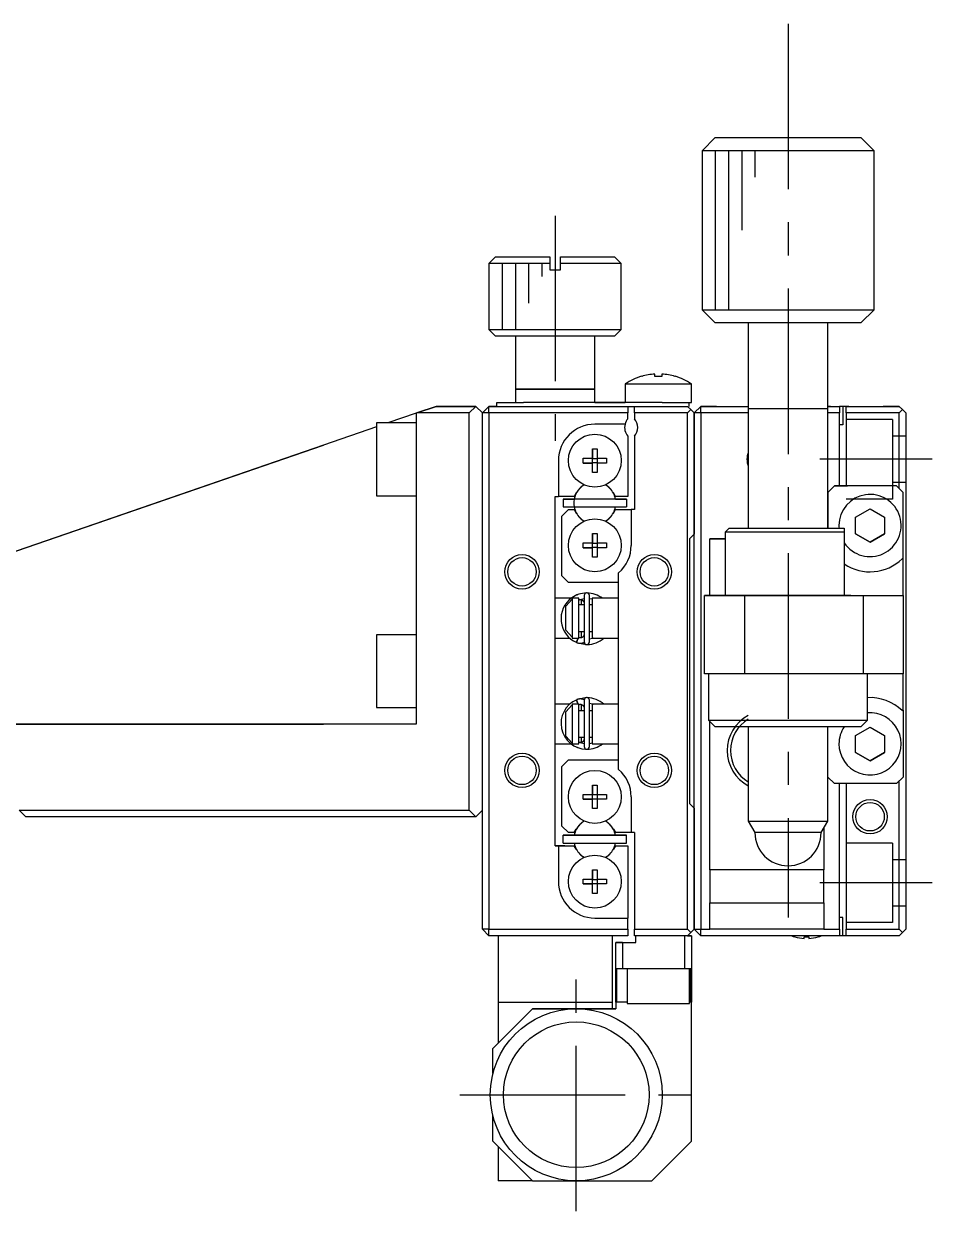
# Model space of a CAD drawing. Extents: x -213 to 364, y 25 to 498.
# Drawn here: x 170.5 to 239.2, y 233.5 to 323.2 of the extents above; entities that cross this region are included whole.
import ezdxf

# ---------------------------------------------------------------- set-up
doc = ezdxf.new("R2010")
doc.units = 0
doc.header["$LTSCALE"] = 10
doc.linetypes.add('CENTER', pattern=[2, 1.25, -0.25, 0.25, -0.25])
doc.linetypes.add('DASHED', pattern=[3.5, 2, -1.5])
doc.layers.get('0').update_dxf_attribs({"linetype": 'CONTINUOUS'})
doc.layers.add('CENTER', color=1, linetype='CENTER')

msp = doc.modelspace()

# ---------------------------------------------------------------- linework, layer by layer
at = {"color": 7, "linetype": 'CONTINUOUS'}
for p, q in [((222.756909, 314.560696), (221.756909, 313.560696)), ((222.756909, 314.560696), (233.756909, 314.560696)), ((222.756909, 314.560696), (228.207098, 314.560696)), ((228.207098, 314.560696), (233.756909, 314.560696)), ((234.756909, 313.560696), (233.756909, 314.560696)), ((234.756909, 313.560696), (221.756909, 313.560696)), ((221.756909, 313.560696), (221.756909, 301.560696)), ((234.756909, 301.560696), (234.756909, 313.560696)), ((206.156909, 305.560696), (205.656909, 305.060696)), ((210.256909, 305.060696), (205.656909, 305.060696)), ((205.656909, 305.060696), (205.656909, 300.060696)), ((206.156909, 305.560696), (210.256909, 305.560696)), ((206.156909, 305.560696), (210.256909, 305.560696)), ((210.256909, 305.560696), (210.256909, 305.060696)), ((210.256909, 305.060696), (210.256909, 304.560696)), ((211.056909, 305.560696), (215.156909, 305.560696)), ((211.056909, 305.560696), (215.156909, 305.560696)), ((211.056909, 305.060696), (211.056909, 305.560696)), ((215.656909, 305.060696), (211.056909, 305.060696)), ((211.056909, 304.560696), (211.056909, 305.060696)), ((215.656909, 305.060696), (215.156909, 305.560696)), ((215.656909, 300.060696), (215.656909, 305.060696)), ((210.256909, 304.560696), (211.056909, 304.560696)), ((210.256909, 304.560696), (211.056909, 304.560696)), ((221.756909, 301.560696), (228.315777, 301.560696)), ((221.756909, 301.560696), (222.756909, 300.560696)), ((228.315777, 301.560696), (234.756909, 301.560696)), ((233.756909, 300.560696), (234.756909, 301.560696)), ((228.306721, 300.560696), (222.756909, 300.560696)), ((225.256909, 300.560696), (225.256909, 294.060696)), ((233.756909, 300.560696), (228.306721, 300.560696)), ((231.256909, 294.060696), (231.256909, 300.560696)), ((205.656909, 300.060696), (215.656909, 300.060696)), ((205.656909, 300.060696), (206.156909, 299.560696)), ((215.156909, 299.560696), (215.656909, 300.060696)), ((215.156909, 299.560696), (206.156909, 299.560696)), ((207.656909, 299.560696), (207.656909, 295.560696)), ((213.656909, 295.560696), (213.656909, 299.560696)), ((217.19832, 296.523277), (217.194976, 296.530132)), ((217.19832, 296.523277), (217.194976, 296.530132)), ((218.196909, 296.523277), (218.196909, 296.695649)), ((218.716909, 296.523277), (218.196909, 296.523277)), ((218.716909, 296.695649), (218.716909, 296.523277)), ((219.718842, 296.530132), (219.715499, 296.523277)), ((219.718842, 296.530132), (219.715499, 296.523277)), ((207.656909, 295.560696), (213.656909, 295.560696)), ((213.656909, 295.560696), (207.656909, 295.560696)), ((207.656909, 295.560696), (207.656909, 294.560696)), ((213.656909, 294.560696), (213.656909, 295.560696)), ((215.956909, 295.952353), (220.956909, 295.952353)), ((215.956909, 295.952353), (215.956909, 294.560696)), ((220.956909, 294.560696), (220.956909, 295.952353)), ((200.204804, 293.760696), (201.656909, 294.260696)), ((201.656909, 294.260696), (200.204804, 293.760696)), ((201.656909, 294.260696), (204.656909, 294.260696)), ((204.656909, 294.260696), (201.656909, 294.260696)), ((204.656909, 294.260696), (204.156909, 293.760696)), ((205.156909, 293.760696), (204.656909, 294.260696)), ((204.656909, 294.260696), (205.156909, 293.760696)), ((205.656909, 294.260696), (205.156909, 293.760696)), ((205.156909, 293.760696), (205.656909, 294.260696)), ((205.656909, 293.760696), (205.656909, 294.260696)), ((205.656909, 294.260696), (216.156909, 294.260696)), ((206.256909, 294.260696), (205.656909, 294.260696)), ((206.256909, 294.560696), (208.256909, 294.560696)), ((206.256909, 294.560696), (207.656909, 294.560696)), ((206.256909, 294.260696), (206.256909, 294.560696)), ((218.756909, 294.560696), (208.256909, 294.560696)), ((212.406909, 294.560698), (209.106909, 294.560698)), ((213.656909, 294.560696), (215.956909, 294.560696)), ((216.156909, 294.260696), (216.656909, 294.260696)), ((216.156909, 294.260696), (216.156909, 293.760696)), ((216.656909, 294.260696), (220.656909, 294.260696)), ((216.656909, 293.760696), (216.656909, 294.260696)), ((218.756909, 294.560696), (220.756909, 294.560696)), ((220.656909, 294.260696), (220.906909, 294.010696)), ((220.906909, 294.010696), (220.656909, 294.260696)), ((220.756909, 294.560696), (220.956909, 294.560696)), ((220.756909, 294.560696), (220.756909, 294.260696)), ((221.656909, 294.260696), (221.156909, 293.760696)), ((221.656909, 294.260696), (221.156909, 293.760696)), ((221.656909, 293.760696), (221.656909, 294.260696)), ((221.656909, 294.260696), (225.256909, 294.260696)), ((222.856914, 294.260696), (221.656909, 294.260696)), ((231.256909, 294.260696), (232.156909, 294.260696)), ((231.456909, 294.260696), (231.256909, 294.260696)), ((231.456909, 294.260696), (231.256909, 294.260696)), ((231.256909, 294.260696), (232.156909, 294.260696)), ((232.156909, 294.260696), (232.156909, 293.760696)), ((232.406909, 294.260696), (232.156909, 294.260696)), ((232.406909, 294.260696), (232.156909, 294.260696)), ((232.656909, 294.260696), (232.406909, 294.260696)), ((232.656909, 294.260696), (232.406909, 294.260696)), ((232.406909, 294.260696), (232.406909, 292.860696)), ((232.656909, 293.760696), (232.656909, 294.260696)), ((232.656909, 294.260696), (236.656909, 294.260696)), ((232.856914, 294.260696), (232.656909, 294.260696)), ((232.856914, 294.260696), (232.656909, 294.260696)), ((232.856914, 294.260696), (232.656909, 294.260696)), ((236.656909, 294.260696), (235.456904, 294.260696)), ((236.656909, 294.260696), (236.906909, 294.010696)), ((236.906909, 294.010696), (236.656909, 294.260696)), ((200.156909, 293.744205), (198.026646, 293.010696)), ((200.156909, 293.744205), (198.026646, 293.010696)), ((200.204804, 293.760696), (200.156909, 293.744205)), ((200.156909, 293.744205), (200.204804, 293.760696)), ((200.156909, 293.744205), (200.156909, 270.260696)), ((204.156909, 293.760696), (200.204804, 293.760696)), ((204.156909, 263.760696), (204.156909, 293.760696)), ((205.656909, 293.760696), (205.156909, 293.760696)), ((205.156909, 254.760696), (205.156909, 293.760696)), ((216.156909, 293.760696), (205.656909, 293.760696)), ((205.656909, 293.760696), (205.656909, 254.760696)), ((216.156909, 293.322134), (216.156909, 293.760696)), ((216.656909, 293.760696), (216.656909, 293.322134)), ((220.656909, 293.760696), (216.656909, 293.760696)), ((220.906909, 294.010696), (220.656909, 293.760696)), ((220.656909, 254.760696), (220.656909, 293.760696)), ((220.906909, 294.010696), (221.156909, 293.760696)), ((220.906909, 294.010696), (221.156909, 293.760696)), ((221.156909, 293.760696), (221.156909, 284.610696)), ((221.656909, 293.760696), (221.156909, 293.760696)), ((221.156909, 284.610696), (221.156909, 293.760696)), ((225.256909, 293.760696), (221.656909, 293.760696)), ((221.656909, 293.760696), (221.656909, 254.760696)), ((228.256909, 294.060696), (225.256904, 294.060696)), ((225.256909, 294.065696), (225.256909, 294.060696)), ((225.256909, 294.060696), (225.256909, 294.055696)), ((225.256909, 294.060696), (225.256909, 285.060696)), ((231.256914, 294.060696), (228.256909, 294.060696)), ((231.256909, 294.060696), (231.256909, 294.065696)), ((231.256909, 294.055696), (231.256909, 294.060696)), ((231.256909, 285.060696), (231.256909, 294.060696)), ((232.156909, 293.760696), (231.256909, 293.760696)), ((232.156909, 288.260698), (232.156909, 293.760696)), ((236.656909, 293.760696), (232.656909, 293.760696)), ((232.656909, 293.760696), (232.656909, 288.260698)), ((236.906909, 294.010696), (236.656909, 293.760696)), ((236.656909, 288.060696), (236.656909, 293.760696)), ((237.156909, 293.760696), (236.806909, 294.110696)), ((236.806909, 294.110696), (237.156909, 293.760696)), ((237.156909, 293.760696), (236.906909, 294.010696)), ((236.906909, 294.010696), (237.156909, 293.760696)), ((237.156909, 293.760696), (237.156909, 254.760696)), ((197.156909, 292.711222), (193.156909, 291.333911)), ((197.156909, 292.711222), (193.156909, 291.333911)), ((197.156909, 293.010696), (197.156909, 290.260696)), ((200.156909, 293.010696), (197.156909, 293.010696)), ((215.938663, 292.910696), (213.656909, 292.910696)), ((232.406909, 292.860696), (232.156909, 292.860696)), ((232.406909, 292.860696), (232.156909, 292.860696)), ((216.156909, 291.999258), (216.156909, 287.460696)), ((216.656909, 291.999258), (216.656909, 286.460696)), ((131.955848, 270.260696), (193.156909, 291.333911)), ((193.156909, 291.333911), (131.955848, 270.260696)), ((213.476909, 291.047057), (213.836909, 291.047057)), ((213.476909, 290.340696), (213.476909, 291.047057)), ((213.476909, 291.047057), (213.476909, 290.340696)), ((213.836909, 291.047057), (213.836909, 290.340696)), ((197.156909, 290.260696), (197.156909, 287.510696)), ((210.906909, 290.160696), (210.906909, 287.460696)), ((212.770548, 289.980696), (212.770548, 290.340696)), ((212.770548, 290.340696), (213.476909, 290.340696)), ((213.476909, 289.980696), (212.770548, 289.980696)), ((212.770548, 289.980696), (213.476909, 289.980696)), ((213.487281, 290.330324), (213.476909, 290.340696)), ((213.487281, 289.991068), (213.476909, 289.980696)), ((213.476909, 289.274335), (213.476909, 289.980696)), ((213.476909, 289.274335), (213.476909, 289.980696)), ((213.487281, 290.330324), (213.826537, 290.330324)), ((213.487281, 289.991068), (213.487281, 290.330324)), ((213.826537, 289.991068), (213.487281, 289.991068)), ((213.826537, 290.330324), (213.836909, 290.340696)), ((213.826537, 290.330324), (213.826537, 289.991068)), ((213.826537, 289.991068), (213.836909, 289.980696)), ((213.836909, 290.340696), (214.543271, 290.340696)), ((213.836909, 289.980696), (213.836909, 289.274335)), ((214.543271, 289.980696), (213.836909, 289.980696)), ((214.543271, 289.980696), (213.836909, 289.980696)), ((214.543271, 290.340696), (214.543271, 289.980696)), ((213.836909, 289.274335), (213.476909, 289.274335)), ((231.256909, 287.760696), (231.756909, 288.260698)), ((231.756909, 288.260696), (231.256909, 287.760696)), ((231.756909, 288.260698), (232.756909, 288.260698)), ((236.456909, 288.260696), (231.756909, 288.260696)), ((236.456909, 288.260696), (232.756909, 288.260698)), ((236.956909, 287.760696), (236.456909, 288.260696)), ((236.456909, 288.260696), (236.956909, 287.760696)), ((197.156909, 287.510696), (200.156909, 287.510696)), ((210.656909, 287.460696), (210.906909, 287.460696)), ((210.656909, 261.060696), (210.656909, 287.460696)), ((212.106104, 287.460696), (210.906909, 287.460696)), ((211.256909, 287.260696), (212.098014, 287.260696)), ((216.056909, 287.260696), (211.256909, 287.260696)), ((211.256909, 287.260696), (211.256909, 286.660696)), ((215.306909, 287.260696), (212.006909, 287.260696)), ((212.098014, 287.260696), (212.006909, 287.260696)), ((212.098014, 287.260696), (212.006909, 287.260696)), ((212.098014, 287.260696), (212.006909, 287.260696)), ((212.098014, 287.260696), (212.006909, 287.260696)), ((212.098014, 287.260696), (212.006909, 287.260696)), ((212.098014, 287.260696), (212.006909, 287.260696)), ((212.098014, 287.260696), (212.006909, 287.260696)), ((212.098014, 287.260696), (212.006909, 287.260696)), ((212.098014, 287.260696), (212.006909, 287.260696)), ((212.098014, 287.260696), (212.006909, 287.260696)), ((212.25627, 287.720791), (212.106104, 287.460696)), ((215.207715, 287.460696), (215.057549, 287.720791)), ((216.156909, 287.460696), (215.207715, 287.460696)), ((215.306909, 287.260696), (215.215805, 287.260696)), ((215.306909, 287.260696), (215.215805, 287.260696)), ((215.306909, 287.260696), (215.215805, 287.260696)), ((215.306909, 287.260696), (215.215805, 287.260696)), ((215.215805, 287.260696), (216.056909, 287.260696)), ((215.306909, 287.260696), (215.215805, 287.260696)), ((215.306909, 287.260696), (215.215805, 287.260696)), ((215.306909, 287.260696), (215.215805, 287.260696)), ((215.306909, 287.260696), (215.215805, 287.260696)), ((215.306909, 287.260696), (215.215805, 287.260696)), ((215.306909, 287.260696), (215.215805, 287.260696)), ((215.306909, 287.260696), (215.215805, 287.260696)), ((215.306909, 287.260696), (215.215805, 287.260696)), ((215.306909, 287.260696), (215.215805, 287.260696)), ((215.306909, 287.260696), (215.215805, 287.260696)), ((215.306909, 287.260696), (215.215805, 287.260696)), ((216.056909, 287.260696), (216.056909, 286.660696)), ((231.256909, 287.760696), (231.256909, 285.060715)), ((236.956909, 282.713168), (236.956909, 287.760696)), ((211.656909, 286.460696), (211.156909, 285.960696)), ((211.156909, 285.960696), (211.656909, 286.460696)), ((211.256909, 286.660696), (216.056909, 286.660696)), ((211.656909, 286.460696), (212.106104, 286.460696)), ((211.656909, 286.460696), (212.106104, 286.460696)), ((212.106104, 286.460696), (212.25627, 286.200601)), ((212.106104, 286.460696), (212.25627, 286.200601)), ((215.057549, 286.200601), (215.207715, 286.460696)), ((215.057549, 286.200601), (215.207715, 286.460696)), ((215.207715, 286.460696), (216.406909, 286.460696)), ((215.207715, 286.460696), (216.406909, 286.460696)), ((216.406909, 286.460696), (216.406909, 283.760696)), ((216.656909, 286.460696), (216.406909, 286.460696)), ((216.656909, 286.460696), (216.406909, 286.460696)), ((233.356909, 285.895781), (234.456909, 286.530867)), ((234.456909, 286.530867), (235.556909, 285.895781)), ((211.156909, 281.460696), (211.156909, 285.960696)), ((233.356909, 284.625611), (233.356909, 285.895781)), ((235.556909, 285.895781), (235.556909, 284.625611)), ((213.476909, 284.647057), (213.836909, 284.647057)), ((213.476909, 283.940696), (213.476909, 284.647057)), ((213.476909, 284.647057), (213.476909, 283.940696)), ((213.836909, 284.647057), (213.836909, 283.940696)), ((220.806909, 284.260696), (221.156909, 284.610696)), ((221.156909, 263.910696), (221.156909, 284.610696)), ((223.806909, 285.060696), (223.506909, 284.760696)), ((232.506909, 284.760696), (223.506909, 284.760696)), ((223.506909, 284.760696), (223.506909, 279.960696)), ((223.806909, 285.060696), (232.506909, 285.060696)), ((223.806909, 285.060696), (225.256909, 285.060696)), ((231.256909, 285.060696), (232.506909, 285.060696)), ((232.506909, 285.060696), (232.506909, 284.760696)), ((232.506909, 284.760696), (232.506909, 279.960696)), ((234.456909, 283.990525), (233.356909, 284.625611)), ((233.356909, 284.625611), (234.456909, 283.990525)), ((235.556909, 284.625611), (234.456909, 283.990525)), ((234.456909, 283.990525), (235.556909, 284.625611)), ((212.770548, 283.580696), (212.770548, 283.940696)), ((212.770548, 283.940696), (213.476909, 283.940696)), ((213.476909, 283.580696), (212.770548, 283.580696)), ((212.770548, 283.580696), (213.476909, 283.580696)), ((213.487281, 283.930324), (213.476909, 283.940696)), ((213.487281, 283.591068), (213.476909, 283.580696)), ((213.476909, 282.874335), (213.476909, 283.580696)), ((213.476909, 282.874335), (213.476909, 283.580696)), ((213.487281, 283.930324), (213.826537, 283.930324)), ((213.487281, 283.591068), (213.487281, 283.930324)), ((213.826537, 283.591068), (213.487281, 283.591068)), ((213.826537, 283.930324), (213.836909, 283.940696)), ((213.826537, 283.930324), (213.826537, 283.591068)), ((213.826537, 283.591068), (213.836909, 283.580696)), ((213.836909, 283.940696), (214.543271, 283.940696)), ((213.836909, 283.580696), (213.836909, 282.874335)), ((214.543271, 283.580696), (213.836909, 283.580696)), ((214.543271, 283.580696), (213.836909, 283.580696)), ((214.543271, 283.940696), (214.543271, 283.580696)), ((220.806909, 284.260696), (220.806909, 264.260696)), ((222.356909, 284.260696), (223.506909, 284.260696)), ((222.356909, 279.960696), (222.356909, 284.260696)), ((223.506909, 284.260696), (222.356909, 284.260696)), ((213.836909, 282.874335), (213.476909, 282.874335)), ((236.956909, 282.713168), (236.887731, 282.742541)), ((236.887731, 282.742541), (236.956909, 282.713168)), ((236.956909, 279.960696), (236.956909, 282.713168)), ((215.456909, 266.839758), (215.456909, 281.681634)), ((211.156909, 281.460696), (211.656909, 280.960696)), ((215.456909, 280.960696), (211.656909, 280.960696)), ((212.282738, 280.003703), (212.278305, 280.003119)), ((212.342016, 280.028784), (212.286852, 280.008057)), ((212.850428, 279.963774), (212.850428, 276.463774)), ((213.250428, 276.463774), (213.250428, 279.963774)), ((223.506909, 279.960696), (221.956909, 279.960696)), ((221.956909, 279.960696), (224.956909, 279.960696)), ((221.956909, 274.060696), (221.956909, 279.960696)), ((232.506909, 279.960696), (223.506909, 279.960696)), ((224.956909, 279.960696), (233.956909, 279.960696)), ((224.956909, 279.960696), (224.956909, 274.060696)), ((232.506909, 279.960696), (236.956909, 279.960696)), ((233.006909, 279.960696), (232.506909, 279.960696)), ((233.006909, 279.960696), (232.506909, 279.960696)), ((233.956909, 279.960696), (236.956909, 279.960696)), ((233.956909, 274.060696), (233.956909, 279.960696)), ((236.956909, 279.960696), (236.956909, 274.060696)), ((211.865265, 279.760696), (210.656909, 279.760696)), ((211.456909, 279.177211), (211.956909, 279.706379)), ((211.456909, 277.344181), (211.456909, 279.177211)), ((211.866168, 279.760696), (211.866043, 279.760696)), ((211.866574, 279.760696), (211.866215, 279.760696)), ((211.956909, 279.760696), (211.956909, 279.706379)), ((212.456909, 279.760696), (211.956909, 279.760696)), ((211.956909, 279.706379), (211.956909, 276.815013)), ((212.443405, 279.639966), (212.457649, 279.645585)), ((212.456795, 279.646507), (212.850368, 279.751981)), ((212.456909, 276.760696), (212.456909, 279.760696)), ((212.850428, 279.260696), (212.456909, 279.260696)), ((212.457649, 279.645585), (212.471664, 279.650288)), ((212.471664, 279.650288), (212.485909, 279.654269)), ((212.485909, 279.654269), (212.500345, 279.657517)), ((212.500345, 279.657517), (212.514934, 279.660021)), ((212.514934, 279.660021), (212.529638, 279.661772)), ((212.529638, 279.661772), (212.544417, 279.662764)), ((212.544417, 279.662764), (212.559232, 279.662995)), ((212.559232, 279.662995), (212.574043, 279.662462)), ((212.574043, 279.662462), (212.588808, 279.661168)), ((212.588808, 279.661168), (212.603489, 279.659115)), ((212.603489, 279.659115), (212.618046, 279.65631)), ((212.618046, 279.65631), (212.63244, 279.652763)), ((212.63244, 279.652763), (212.646632, 279.648482)), ((212.646632, 279.648482), (212.660585, 279.643482)), ((212.656909, 279.260696), (212.656909, 279.64527)), ((212.660585, 279.643482), (212.674262, 279.637777)), ((212.674262, 279.637777), (212.687629, 279.631385)), ((212.687629, 279.631385), (212.700651, 279.624324)), ((212.700651, 279.624324), (212.713296, 279.616616)), ((212.713296, 279.616616), (212.725533, 279.608281)), ((212.725533, 279.608281), (212.737332, 279.599345)), ((212.737332, 279.599345), (212.748665, 279.589831)), ((212.748665, 279.589831), (212.759505, 279.579767)), ((212.759505, 279.579767), (212.769828, 279.569178)), ((212.769828, 279.569178), (212.779611, 279.558094)), ((212.779611, 279.558094), (212.78883, 279.546543)), ((212.78883, 279.546543), (212.797467, 279.534555)), ((212.797467, 279.534555), (212.805502, 279.522161)), ((212.805502, 279.522161), (212.812919, 279.509392)), ((212.812919, 279.509392), (212.819702, 279.496279)), ((212.819702, 279.496279), (212.825836, 279.482855)), ((212.825836, 279.482855), (212.83131, 279.469151)), ((212.83131, 279.469151), (212.836112, 279.455202)), ((212.836112, 279.455202), (212.840232, 279.44104)), ((212.840232, 279.44104), (212.843663, 279.426698)), ((212.843663, 279.426698), (212.846398, 279.41221)), ((212.846398, 279.41221), (212.848431, 279.39761)), ((212.848431, 279.39761), (212.849758, 279.382932)), ((212.849758, 279.382932), (212.850378, 279.36821)), ((212.850378, 279.36821), (212.850428, 279.362887)), ((213.456909, 279.260696), (213.250428, 279.260696)), ((213.250481, 279.751667), (213.457029, 279.710462)), ((213.456909, 279.760696), (213.456909, 276.760696)), ((215.456909, 279.760696), (213.456909, 279.760696)), ((211.956909, 276.815013), (211.456909, 277.344181)), ((212.456909, 277.260696), (212.850428, 277.260696)), ((212.656909, 276.782366), (212.656909, 277.260696)), ((213.250428, 277.260696), (213.456909, 277.260696)), ((197.156909, 277.010696), (197.156909, 274.260696)), ((200.156909, 277.010696), (197.156909, 277.010696)), ((210.656909, 276.760696), (211.752075, 276.760696)), ((211.752984, 276.760696), (211.753111, 276.760696)), ((211.956909, 276.815013), (211.956909, 276.760696)), ((211.956909, 276.760696), (212.456909, 276.760696)), ((212.277459, 276.424835), (212.28689, 276.420799)), ((212.278043, 276.424491), (212.346198, 276.658225)), ((212.282976, 276.44308), (212.282422, 276.436096)), ((212.282422, 276.436096), (212.282438, 276.430266)), ((212.282438, 276.430266), (212.283024, 276.42563)), ((212.284096, 276.451169), (212.282976, 276.44308)), ((212.283024, 276.42563), (212.284252, 276.422076)), ((212.285774, 276.460308), (212.284096, 276.451169)), ((212.284252, 276.422076), (212.286096, 276.419906)), ((212.287999, 276.470435), (212.285774, 276.460308)), ((212.286096, 276.419906), (212.286852, 276.419491)), ((212.286852, 276.419491), (212.317203, 276.407422)), ((212.290755, 276.481478), (212.287999, 276.470435)), ((212.294024, 276.493362), (212.290755, 276.481478)), ((212.297783, 276.506006), (212.294024, 276.493362)), ((212.302005, 276.519321), (212.297783, 276.506006)), ((212.306663, 276.533217), (212.302005, 276.519321)), ((212.311724, 276.547597), (212.306663, 276.533217)), ((212.317152, 276.562363), (212.311724, 276.547597)), ((212.322912, 276.577412), (212.317152, 276.562363)), ((212.317203, 276.407422), (212.349819, 276.396259)), ((212.328962, 276.592642), (212.322912, 276.577412)), ((212.335261, 276.607946), (212.328962, 276.592642)), ((212.341766, 276.623221), (212.335261, 276.607946)), ((212.339856, 276.399219), (213.026117, 276.265235)), ((212.348432, 276.638359), (212.341766, 276.623221)), ((212.346198, 276.658225), (212.403349, 276.760708)), ((212.355213, 276.653258), (212.348432, 276.638359)), ((212.349819, 276.396259), (212.38294, 276.386744)), ((212.362063, 276.667814), (212.355213, 276.653258)), ((212.368933, 276.681927), (212.362063, 276.667814)), ((212.375777, 276.6955), (212.368933, 276.681927)), ((212.382548, 276.708439), (212.375777, 276.6955)), ((212.389199, 276.720655), (212.382548, 276.708439)), ((212.38294, 276.386744), (212.416482, 276.3789)), ((212.395684, 276.732065), (212.389199, 276.720655)), ((212.401959, 276.742589), (212.395684, 276.732065)), ((212.40798, 276.752154), (212.401959, 276.742589)), ((212.413705, 276.760696), (212.40798, 276.752154)), ((212.416482, 276.3789), (212.450365, 276.372746)), ((212.440885, 276.787415), (212.420439, 276.796309)), ((212.450595, 276.784637), (212.443405, 276.787582)), ((212.450365, 276.372746), (212.484506, 276.368296)), ((212.464521, 276.779558), (212.450595, 276.784637)), ((212.478689, 276.775199), (212.464521, 276.779558)), ((212.493064, 276.771572), (212.478689, 276.775199)), ((212.484506, 276.368296), (212.51882, 276.36556)), ((212.507604, 276.768689), (212.493064, 276.771572)), ((212.522273, 276.766558), (212.507604, 276.768689)), ((212.51882, 276.36556), (212.553225, 276.364545)), ((212.537029, 276.765184), (212.522273, 276.766558)), ((212.551834, 276.764573), (212.537029, 276.765184)), ((212.566646, 276.764725), (212.551834, 276.764573)), ((212.553225, 276.364545), (212.587636, 276.365253)), ((212.581426, 276.765638), (212.566646, 276.764725)), ((212.596135, 276.767309), (212.581426, 276.765638)), ((212.587636, 276.365253), (212.62197, 276.367681)), ((212.610732, 276.769732), (212.596135, 276.767309)), ((212.62518, 276.772899), (212.610732, 276.769732)), ((212.62197, 276.367681), (212.656144, 276.371824)), ((212.639441, 276.776799), (212.62518, 276.772899)), ((212.653478, 276.781419), (212.639441, 276.776799)), ((212.667255, 276.786746), (212.653478, 276.781419)), ((212.656144, 276.371824), (212.690073, 276.377672)), ((212.680737, 276.792763), (212.667255, 276.786746)), ((212.693891, 276.799452), (212.680737, 276.792763)), ((212.690073, 276.377672), (212.723676, 276.38521)), ((212.706686, 276.806794), (212.693891, 276.799452)), ((212.71909, 276.814766), (212.706686, 276.806794)), ((212.731074, 276.823348), (212.71909, 276.814766)), ((212.723676, 276.38521), (212.75687, 276.394421)), ((212.742611, 276.832515), (212.731074, 276.823348)), ((212.753673, 276.842242), (212.742611, 276.832515)), ((212.764236, 276.852504), (212.753673, 276.842242)), ((212.75687, 276.394421), (212.789575, 276.405283)), ((212.774277, 276.863274), (212.764236, 276.852504)), ((212.783772, 276.874523), (212.774277, 276.863274)), ((212.792701, 276.886225), (212.783772, 276.874523)), ((212.789575, 276.405283), (212.82171, 276.41777)), ((212.801046, 276.898349), (212.792701, 276.886225)), ((212.808788, 276.910866), (212.801046, 276.898349)), ((212.81591, 276.923746), (212.808788, 276.910866)), ((212.822397, 276.936956), (212.81591, 276.923746)), ((212.82171, 276.41777), (212.853024, 276.431769)), ((212.828237, 276.950467), (212.822397, 276.936956)), ((212.833415, 276.964245), (212.828237, 276.950467)), ((212.837923, 276.978259), (212.833415, 276.964245)), ((212.841749, 276.992476), (212.837923, 276.978259)), ((212.844886, 277.006863), (212.841749, 276.992476)), ((212.847327, 277.021386), (212.844886, 277.006863)), ((212.849066, 277.036012), (212.847327, 277.021386)), ((212.850101, 277.050707), (212.849066, 277.036012)), ((212.850428, 277.064661), (212.850101, 277.050707)), ((213.4852, 276.725092), (213.250478, 276.675594)), ((213.456909, 276.760696), (215.456909, 276.760696)), ((213.59172, 276.760463), (213.4852, 276.725092)), ((197.156909, 274.260696), (197.156909, 271.510696)), ((224.956909, 274.060696), (221.956909, 274.060696)), ((222.256909, 274.060696), (222.256909, 270.560696)), ((233.956909, 274.060696), (224.956909, 274.060696)), ((236.956909, 274.060696), (233.956909, 274.060696)), ((234.256909, 270.560696), (234.256909, 274.060696)), ((236.956909, 271.308224), (236.956909, 274.060696)), ((212.278043, 272.096901), (212.346198, 271.863167)), ((212.282422, 272.085296), (212.282438, 272.091126)), ((212.282976, 272.078312), (212.282422, 272.085296)), ((212.282438, 272.091126), (212.283024, 272.095762)), ((212.284096, 272.070223), (212.282976, 272.078312)), ((212.283024, 272.095762), (212.284252, 272.099316)), ((212.285774, 272.061084), (212.284096, 272.070223)), ((212.284252, 272.099316), (212.286096, 272.101486)), ((212.287999, 272.050957), (212.285774, 272.061084)), ((212.286096, 272.101486), (212.286852, 272.101901)), ((212.304578, 272.109151), (212.286852, 272.101901)), ((212.290755, 272.039914), (212.287999, 272.050957)), ((212.294024, 272.02803), (212.290755, 272.039914)), ((212.297783, 272.015386), (212.294024, 272.02803)), ((212.302005, 272.002071), (212.297783, 272.015386)), ((212.306663, 271.988175), (212.302005, 272.002071)), ((212.336952, 272.120946), (212.304578, 272.109151)), ((212.311724, 271.973795), (212.306663, 271.988175)), ((212.317152, 271.959029), (212.311724, 271.973795)), ((212.322912, 271.94398), (212.317152, 271.959029)), ((212.328962, 271.92875), (212.322912, 271.94398)), ((212.335261, 271.913446), (212.328962, 271.92875)), ((212.341766, 271.898171), (212.335261, 271.913446)), ((212.369863, 272.131106), (212.336952, 272.120946)), ((213.024936, 272.25614), (212.340944, 272.122597)), ((212.348432, 271.883033), (212.341766, 271.898171)), ((212.346198, 271.863167), (212.403349, 271.760684)), ((212.355213, 271.868134), (212.348432, 271.883033)), ((212.362063, 271.853578), (212.355213, 271.868134)), ((212.368933, 271.839465), (212.362063, 271.853578)), ((212.375777, 271.825892), (212.368933, 271.839465)), ((212.403232, 272.139605), (212.369863, 272.131106)), ((212.382548, 271.812953), (212.375777, 271.825892)), ((212.389199, 271.800737), (212.382548, 271.812953)), ((212.395684, 271.789327), (212.389199, 271.800737)), ((212.436976, 272.146423), (212.403232, 272.139605)), ((212.471015, 272.151545), (212.436976, 272.146423)), ((212.505264, 272.154957), (212.471015, 272.151545)), ((212.539641, 272.156652), (212.505264, 272.154957)), ((212.574062, 272.156624), (212.539641, 272.156652)), ((212.608443, 272.154874), (212.574062, 272.156624)), ((212.642701, 272.151405), (212.608443, 272.154874)), ((212.676751, 272.146225), (212.642701, 272.151405)), ((212.71051, 272.139346), (212.676751, 272.146225)), ((212.743897, 272.130784), (212.71051, 272.139346)), ((212.776828, 272.120559), (212.743897, 272.130784)), ((212.809223, 272.108694), (212.776828, 272.120559)), ((212.841002, 272.095219), (212.809223, 272.108694)), ((212.853073, 272.0896), (212.841002, 272.095219)), ((212.850428, 272.057618), (212.850428, 268.557618)), ((213.250428, 268.557618), (213.250428, 272.057618)), ((213.25045, 271.845802), (213.480117, 271.79778)), ((213.480117, 271.79778), (213.591168, 271.761135)), ((197.156909, 271.510696), (200.156909, 271.510696)), ((211.751936, 271.760696), (210.656909, 271.760696)), ((211.456909, 271.177211), (211.956909, 271.706379)), ((211.456909, 269.344181), (211.456909, 271.177211)), ((211.753054, 271.760696), (211.752934, 271.760696)), ((211.956909, 271.760696), (211.956909, 271.706379)), ((212.456909, 271.760696), (211.956909, 271.760696)), ((211.956909, 271.706379), (211.956909, 268.815013)), ((212.401959, 271.778803), (212.395684, 271.789327)), ((212.40798, 271.769238), (212.401959, 271.778803)), ((212.413705, 271.760696), (212.40798, 271.769238)), ((212.443405, 271.73381), (212.457649, 271.739428)), ((212.456909, 268.760696), (212.456909, 271.760696)), ((212.850428, 271.260696), (212.456909, 271.260696)), ((212.457649, 271.739428), (212.471664, 271.744131)), ((212.471664, 271.744131), (212.485909, 271.748113)), ((212.485909, 271.748113), (212.500345, 271.751361)), ((212.500345, 271.751361), (212.514934, 271.753865)), ((212.514934, 271.753865), (212.529638, 271.755616)), ((212.529638, 271.755616), (212.544417, 271.756608)), ((212.544417, 271.756608), (212.559232, 271.756839)), ((212.559232, 271.756839), (212.574043, 271.756306)), ((212.574043, 271.756306), (212.588808, 271.755011)), ((212.588808, 271.755011), (212.603489, 271.752959)), ((212.603489, 271.752959), (212.618046, 271.750154)), ((212.618046, 271.750154), (212.63244, 271.746606)), ((212.63244, 271.746606), (212.646632, 271.742326)), ((212.646632, 271.742326), (212.660585, 271.737325)), ((212.656909, 271.260696), (212.656909, 271.739022)), ((212.660585, 271.737325), (212.674262, 271.731621)), ((212.674262, 271.731621), (212.687629, 271.725229)), ((212.687629, 271.725229), (212.700651, 271.718168)), ((212.700651, 271.718168), (212.713296, 271.710459)), ((212.713296, 271.710459), (212.725533, 271.702125)), ((212.725533, 271.702125), (212.737332, 271.693189)), ((212.737332, 271.693189), (212.748665, 271.683675)), ((212.748665, 271.683675), (212.759505, 271.67361)), ((212.759505, 271.67361), (212.769828, 271.663022)), ((212.769828, 271.663022), (212.779611, 271.651938)), ((212.779611, 271.651938), (212.78883, 271.640387)), ((212.78883, 271.640387), (212.797467, 271.628399)), ((212.797467, 271.628399), (212.805502, 271.616005)), ((212.805502, 271.616005), (212.812919, 271.603236)), ((212.812919, 271.603236), (212.819702, 271.590123)), ((212.819702, 271.590123), (212.825836, 271.576699)), ((212.825836, 271.576699), (212.83131, 271.562995)), ((212.83131, 271.562995), (212.836112, 271.549046)), ((212.836112, 271.549046), (212.840232, 271.534883)), ((212.840232, 271.534883), (212.843663, 271.520541)), ((212.843663, 271.520541), (212.846398, 271.506054)), ((212.846398, 271.506054), (212.848431, 271.491454)), ((212.848431, 271.491454), (212.849758, 271.476776)), ((212.849758, 271.476776), (212.850378, 271.462054)), ((212.850378, 271.462054), (212.850428, 271.456731)), ((213.456909, 271.260696), (213.250428, 271.260696)), ((213.456909, 271.760696), (213.456909, 268.760696)), ((215.456909, 271.760696), (213.456909, 271.760696)), ((236.887731, 271.278851), (236.956909, 271.308224)), ((236.956909, 271.308224), (236.956909, 266.260696)), ((200.156909, 270.260696), (131.955848, 270.260696)), ((167.656904, 270.260696), (193.156909, 270.260696)), ((200.156909, 270.260696), (193.156909, 270.260696)), ((222.256909, 270.560696), (234.256909, 270.560696)), ((222.256909, 270.560696), (222.756909, 270.060696)), ((222.356909, 259.260696), (222.356909, 270.460696)), ((233.756909, 270.060696), (222.756909, 270.060696)), ((225.256909, 270.060696), (225.256909, 262.926721)), ((231.256909, 262.926721), (231.256909, 270.060696)), ((231.256909, 266.260696), (231.256909, 270.060677)), ((233.356909, 269.395781), (234.456909, 270.030867)), ((233.756909, 270.060696), (234.256909, 270.560696)), ((234.456909, 270.030867), (235.556909, 269.395781)), ((211.956909, 268.815013), (211.456909, 269.344181)), ((212.456909, 269.260696), (212.850428, 269.260696)), ((212.656909, 268.876118), (212.656909, 269.260696)), ((212.844886, 269.100707), (212.841749, 269.08632)), ((212.847327, 269.11523), (212.844886, 269.100707)), ((212.849066, 269.129856), (212.847327, 269.11523)), ((212.850101, 269.14455), (212.849066, 269.129856)), ((212.850428, 269.158505), (212.850101, 269.14455)), ((213.250428, 269.260696), (213.456909, 269.260696)), ((233.356909, 268.125611), (233.356909, 269.395781)), ((235.556909, 269.395781), (235.556909, 268.125611)), ((210.656909, 268.760696), (211.865585, 268.760696)), ((211.956909, 268.815013), (211.956909, 268.760696)), ((211.956909, 268.760696), (212.456909, 268.760696)), ((212.282135, 268.517516), (212.278305, 268.518273)), ((212.286852, 268.513335), (212.344749, 268.491719)), ((212.450595, 268.878481), (212.443405, 268.881426)), ((212.464521, 268.873402), (212.450595, 268.878481)), ((212.850335, 268.769416), (212.456728, 268.874912)), ((212.478689, 268.869042), (212.464521, 268.873402)), ((212.493064, 268.865416), (212.478689, 268.869042)), ((212.507604, 268.862532), (212.493064, 268.865416)), ((212.522273, 268.860401), (212.507604, 268.862532)), ((212.537029, 268.859028), (212.522273, 268.860401)), ((212.551834, 268.858417), (212.537029, 268.859028)), ((212.566646, 268.858568), (212.551834, 268.858417)), ((212.581426, 268.859481), (212.566646, 268.858568)), ((212.596135, 268.861152), (212.581426, 268.859481)), ((212.610732, 268.863576), (212.596135, 268.861152)), ((212.62518, 268.866742), (212.610732, 268.863576)), ((212.639441, 268.870642), (212.62518, 268.866742)), ((212.653478, 268.875263), (212.639441, 268.870642)), ((212.667255, 268.88059), (212.653478, 268.875263)), ((212.680737, 268.886607), (212.667255, 268.88059)), ((212.693891, 268.893296), (212.680737, 268.886607)), ((212.706686, 268.900638), (212.693891, 268.893296)), ((212.71909, 268.90861), (212.706686, 268.900638)), ((212.731074, 268.917192), (212.71909, 268.90861)), ((212.742611, 268.926359), (212.731074, 268.917192)), ((212.753673, 268.936086), (212.742611, 268.926359)), ((212.764236, 268.946348), (212.753673, 268.936086)), ((212.774277, 268.957117), (212.764236, 268.946348)), ((212.783772, 268.968367), (212.774277, 268.957117)), ((212.792701, 268.980069), (212.783772, 268.968367)), ((212.801046, 268.992193), (212.792701, 268.980069)), ((212.808788, 269.00471), (212.801046, 268.992193)), ((212.81591, 269.017589), (212.808788, 269.00471)), ((212.822397, 269.0308), (212.81591, 269.017589)), ((212.828237, 269.044311), (212.822397, 269.0308)), ((212.833415, 269.058089), (212.828237, 269.044311)), ((212.837923, 269.072103), (212.833415, 269.058089)), ((212.841749, 269.08632), (212.837923, 269.072103)), ((213.456999, 268.810922), (213.250432, 268.769719)), ((213.456909, 268.760696), (215.456909, 268.760696)), ((211.656909, 267.560696), (211.156909, 267.060696)), ((211.156909, 267.060696), (211.656909, 267.560696)), ((211.656909, 267.560696), (215.456909, 267.560696)), ((211.656909, 267.560696), (215.456909, 267.560696)), ((234.456909, 267.490525), (233.356909, 268.125611)), ((233.356909, 268.125611), (234.456909, 267.490525)), ((235.556909, 268.125611), (234.456909, 267.490525)), ((234.456909, 267.490525), (235.556909, 268.125611)), ((211.156909, 262.560696), (211.156909, 267.060696)), ((213.476909, 265.647057), (213.836909, 265.647057)), ((213.476909, 264.940696), (213.476909, 265.647057)), ((213.476909, 265.647057), (213.476909, 264.940696)), ((213.836909, 265.647057), (213.836909, 264.940696)), ((231.256909, 266.260696), (231.756909, 265.760696)), ((236.456909, 265.760696), (231.756909, 265.760696)), ((232.156909, 254.760696), (232.156909, 265.760696)), ((232.656909, 265.760696), (232.656909, 254.760696)), ((236.456909, 265.760696), (236.956909, 266.260696)), ((236.656909, 254.760696), (236.656909, 265.960696)), ((212.770548, 264.580696), (212.770548, 264.940696)), ((212.770548, 264.940696), (213.476909, 264.940696)), ((213.487281, 264.930324), (213.476909, 264.940696)), ((213.487281, 264.930324), (213.826537, 264.930324)), ((213.487281, 264.591068), (213.487281, 264.930324)), ((213.826537, 264.930324), (213.836909, 264.940696)), ((213.826537, 264.930324), (213.826537, 264.591068)), ((213.836909, 264.940696), (214.543271, 264.940696)), ((214.543271, 264.940696), (214.543271, 264.580696)), ((216.406909, 264.760696), (216.406909, 262.060696)), ((170.156909, 263.760696), (204.156909, 263.760696)), ((170.656909, 263.260696), (170.156909, 263.760696)), ((204.156909, 263.760696), (204.656909, 263.260696)), ((204.656909, 263.260696), (205.156909, 263.760696)), ((213.476909, 264.580696), (212.770548, 264.580696)), ((212.770548, 264.580696), (213.476909, 264.580696)), ((213.487281, 264.591068), (213.476909, 264.580696)), ((213.476909, 263.874335), (213.476909, 264.580696)), ((213.476909, 263.874335), (213.476909, 264.580696)), ((213.836909, 263.874335), (213.476909, 263.874335)), ((213.826537, 264.591068), (213.487281, 264.591068)), ((213.826537, 264.591068), (213.836909, 264.580696)), ((213.836909, 264.580696), (213.836909, 263.874335)), ((214.543271, 264.580696), (213.836909, 264.580696)), ((214.543271, 264.580696), (213.836909, 264.580696)), ((221.156909, 263.910696), (220.806909, 264.260696)), ((220.806909, 264.260696), (221.156909, 263.910696)), ((221.156909, 263.910696), (221.156909, 254.760696)), ((221.156909, 254.760696), (221.156909, 263.910696)), ((204.656909, 263.260696), (170.656909, 263.260696)), ((225.256909, 262.926721), (228.284079, 262.926721)), ((225.256909, 262.926721), (225.506909, 262.493709)), ((228.284079, 262.926721), (231.256909, 262.926721)), ((231.006909, 262.493709), (231.256909, 262.926721)), ((211.156909, 262.560696), (211.656909, 262.060696)), ((212.106104, 262.060696), (211.656909, 262.060696)), ((212.106104, 262.060696), (212.25627, 262.320791)), ((215.057549, 262.320791), (215.207715, 262.060696)), ((216.406909, 262.060696), (215.207715, 262.060696)), ((216.656909, 262.060696), (216.406909, 262.060696)), ((216.656909, 262.060696), (216.656909, 254.760696)), ((225.506909, 262.493709), (225.756909, 262.060696)), ((228.279551, 262.060696), (225.756909, 262.060696)), ((230.756909, 262.060696), (228.279551, 262.060696)), ((230.756909, 262.060696), (231.006909, 262.493709)), ((230.956909, 262.407106), (230.956909, 259.260696)), ((210.656909, 261.060696), (210.906909, 261.060696)), ((210.906909, 261.060696), (210.656909, 261.060696)), ((210.906909, 261.060696), (210.656909, 261.060696)), ((210.906909, 261.060696), (210.656909, 261.060696)), ((210.906909, 261.060696), (210.656909, 261.060696)), ((210.906909, 261.060696), (210.656909, 261.060696)), ((210.656909, 261.060696), (210.906909, 261.060696)), ((210.906909, 261.060696), (210.656909, 261.060696)), ((210.906909, 261.060696), (210.656909, 261.060696)), ((210.906909, 261.060696), (210.656909, 261.060696)), ((210.906909, 261.060696), (210.656909, 261.060696)), ((210.906909, 261.060696), (210.656909, 261.060696)), ((210.906909, 261.060696), (210.906909, 258.360696)), ((211.387294, 261.060696), (210.906909, 261.060696)), ((211.387294, 261.060696), (210.906909, 261.060696)), ((211.387294, 261.060696), (210.906909, 261.060696)), ((211.387294, 261.060696), (210.906909, 261.060696)), ((211.387294, 261.060696), (210.906909, 261.060696)), ((210.906909, 261.060696), (212.106104, 261.060696)), ((210.906909, 261.060696), (212.106104, 261.060696)), ((211.387294, 261.060696), (210.906909, 261.060696)), ((211.387294, 261.060696), (210.906909, 261.060696)), ((211.387294, 261.060696), (210.906909, 261.060696)), ((211.387294, 261.060696), (210.906909, 261.060696)), ((211.387294, 261.060696), (210.906909, 261.060696)), ((216.056909, 261.860696), (211.256909, 261.860696)), ((211.256909, 261.860696), (212.098013, 261.860696)), ((211.256909, 261.260696), (211.256909, 261.860696)), ((211.256909, 261.260696), (216.056909, 261.260696)), ((212.006909, 261.860698), (212.098014, 261.860698)), ((212.006909, 261.860698), (212.098014, 261.860698)), ((212.006909, 261.860698), (212.098014, 261.860698)), ((212.006909, 261.860698), (212.098014, 261.860698)), ((212.006909, 261.860698), (212.098014, 261.860698)), ((212.006909, 261.860698), (212.098014, 261.860698)), ((212.006909, 261.860698), (212.098014, 261.860698)), ((212.006909, 261.860698), (215.306909, 261.860698)), ((212.006909, 261.860698), (212.098014, 261.860698)), ((212.006909, 261.860698), (212.098014, 261.860698)), ((212.006909, 261.860698), (212.098014, 261.860698)), ((212.006909, 261.860698), (212.098014, 261.860698)), ((212.006909, 261.860698), (212.098014, 261.860698)), ((212.006909, 261.860698), (212.098014, 261.860698)), ((212.25627, 260.800601), (212.106104, 261.060696)), ((212.106104, 261.060696), (212.25627, 260.800601)), ((215.207715, 261.060696), (215.057549, 260.800601)), ((215.057549, 260.800601), (215.207715, 261.060696)), ((215.207715, 261.060696), (216.156909, 261.060696)), ((215.207715, 261.060696), (216.156909, 261.060696)), ((215.215805, 261.860698), (215.306909, 261.860698)), ((215.215805, 261.860698), (215.306909, 261.860698)), ((215.215805, 261.860698), (215.306909, 261.860698)), ((215.215805, 261.860698), (215.306909, 261.860698)), ((215.215805, 261.860698), (215.306909, 261.860698)), ((215.215805, 261.860698), (215.306909, 261.860698)), ((215.215805, 261.860698), (215.306909, 261.860698)), ((215.215805, 261.860698), (215.306909, 261.860698)), ((215.215805, 261.860698), (215.306909, 261.860698)), ((215.215805, 261.860698), (215.306909, 261.860698)), ((215.215805, 261.860698), (215.306909, 261.860698)), ((215.215805, 261.860698), (215.306909, 261.860698)), ((215.215805, 261.860698), (215.306909, 261.860698)), ((215.215805, 261.860698), (215.306909, 261.860698)), ((215.215805, 261.860698), (215.306909, 261.860698)), ((215.215805, 261.860696), (216.056909, 261.860696)), ((216.056909, 261.260696), (216.056909, 261.860696)), ((216.156909, 261.060696), (216.156909, 255.610696)), ((213.476909, 259.247057), (213.836909, 259.247057)), ((213.476909, 258.540696), (213.476909, 259.247057)), ((213.476909, 259.247057), (213.476909, 258.540696)), ((213.836909, 259.247057), (213.836909, 258.540696)), ((230.956909, 259.260696), (222.356909, 259.260696)), ((222.356909, 259.260696), (222.356909, 256.760696)), ((230.956909, 259.260696), (222.356909, 259.260696)), ((230.956909, 256.760696), (230.956909, 259.260696)), ((212.770548, 258.180696), (212.770548, 258.540696)), ((212.770548, 258.540696), (213.476909, 258.540696)), ((213.487281, 258.530324), (213.476909, 258.540696)), ((213.487281, 258.530324), (213.826537, 258.530324)), ((213.487281, 258.191068), (213.487281, 258.530324)), ((213.826537, 258.530324), (213.836909, 258.540696)), ((213.826537, 258.530324), (213.826537, 258.191068)), ((213.836909, 258.540696), (214.543271, 258.540696)), ((214.543271, 258.540696), (214.543271, 258.180696)), ((213.476909, 258.180696), (212.770548, 258.180696)), ((212.770548, 258.180696), (213.476909, 258.180696)), ((213.487281, 258.191068), (213.476909, 258.180696)), ((213.476909, 257.474335), (213.476909, 258.180696)), ((213.476909, 257.474335), (213.476909, 258.180696)), ((213.836909, 257.474335), (213.476909, 257.474335)), ((213.826537, 258.191068), (213.487281, 258.191068)), ((213.826537, 258.191068), (213.836909, 258.180696)), ((213.836909, 258.180696), (213.836909, 257.474335)), ((214.543271, 258.180696), (213.836909, 258.180696)), ((214.543271, 258.180696), (213.836909, 258.180696)), ((222.356909, 256.760696), (230.956909, 256.760696)), ((222.356909, 254.760696), (222.356909, 256.760696)), ((230.956909, 256.760696), (230.956909, 254.760696)), ((232.406909, 255.660696), (232.156909, 255.660696)), ((232.406909, 254.260696), (232.406909, 255.660696)), ((205.656909, 254.760696), (205.156909, 254.760696)), ((205.656909, 254.260696), (205.156909, 254.760696)), ((205.656909, 254.760696), (216.156909, 254.760696)), ((205.656909, 254.260696), (205.656909, 254.760696)), ((213.656909, 255.610696), (216.156909, 255.610696)), ((213.656909, 255.610696), (216.156909, 255.610696)), ((216.156909, 254.760696), (216.156909, 255.610696)), ((216.156909, 254.760696), (216.156909, 254.260696)), ((216.656909, 254.760696), (220.656909, 254.760696)), ((216.656909, 254.260696), (216.656909, 254.760696)), ((220.656909, 254.760696), (220.906909, 254.510696)), ((221.156909, 254.760696), (220.906909, 254.510696)), ((221.156909, 254.760696), (221.656909, 254.760696)), ((221.156909, 254.760696), (221.656909, 254.260696)), ((221.656909, 254.760696), (222.356909, 254.760696)), ((221.656909, 254.260696), (221.656909, 254.760696)), ((230.956909, 254.760696), (222.356909, 254.760696)), ((230.956909, 254.760696), (232.156909, 254.760696)), ((232.156909, 254.760696), (232.156909, 254.260696)), ((232.656909, 254.760696), (236.656909, 254.760696)), ((232.656909, 254.260696), (232.656909, 254.760696)), ((236.656909, 254.760696), (236.906909, 254.510696)), ((237.156909, 254.760696), (236.906909, 254.510696)), ((216.156909, 254.260696), (205.656909, 254.260696)), ((206.356909, 254.260696), (206.356909, 249.260696)), ((214.956909, 254.260696), (214.956909, 249.260696)), ((220.656909, 254.260696), (216.656909, 254.260696)), ((216.756909, 253.760696), (216.756909, 254.260696)), ((220.456909, 251.760696), (220.456909, 254.260696)), ((220.906909, 254.510696), (220.656909, 254.260696)), ((220.956909, 254.260696), (220.656909, 254.260696)), ((220.656909, 254.260696), (220.956909, 254.260696)), ((220.956909, 254.260696), (220.956909, 251.760696)), ((232.156909, 254.260696), (221.656909, 254.260696)), ((228.768293, 254.186552), (228.770548, 254.191174)), ((229.476909, 254.191174), (229.836909, 254.191174)), ((229.476909, 254.070837), (229.476909, 254.191174)), ((229.836909, 254.191174), (229.836909, 254.070837)), ((230.543271, 254.191174), (230.545525, 254.186552)), ((232.406909, 254.260696), (232.156909, 254.260696)), ((232.656909, 254.260696), (232.406909, 254.260696)), ((236.656909, 254.260696), (232.656909, 254.260696)), ((236.906909, 254.510696), (236.656909, 254.260696)), ((215.256909, 251.760696), (215.256909, 253.760696)), ((215.256909, 253.760696), (215.756909, 253.760696)), ((215.756909, 253.760696), (215.256909, 253.760696)), ((215.756909, 253.760696), (215.756909, 251.760696)), ((215.756909, 253.760696), (216.756909, 253.760696)), ((215.756909, 253.760696), (216.756909, 253.760696)), ((215.756909, 251.760696), (215.256909, 251.760696)), ((215.256909, 249.260696), (215.256909, 251.760696)), ((215.297173, 251.760696), (215.297173, 249.260696)), ((220.456909, 251.760696), (215.756909, 251.760696)), ((216.106909, 251.760696), (216.106909, 249.160696)), ((220.956909, 251.760696), (220.456909, 251.760696)), ((220.806909, 249.160696), (220.806909, 251.760696)), ((220.887731, 249.260696), (220.887731, 251.760696)), ((220.956909, 251.760696), (220.956909, 249.260696)), ((208.956909, 248.760696), (205.956909, 245.760696)), ((205.956909, 245.760696), (208.956909, 248.760696)), ((206.356909, 249.260696), (214.956909, 249.260696)), ((206.356909, 249.260696), (206.356909, 246.160696)), ((212.256909, 248.760696), (208.956909, 248.760696)), ((208.956909, 248.760696), (212.256909, 248.760696)), ((215.256909, 248.760696), (212.256909, 248.760696)), ((212.256909, 248.760696), (215.256909, 248.760696)), ((214.956909, 249.260696), (214.956909, 248.760696)), ((215.297173, 249.260696), (215.256909, 249.260696)), ((215.256909, 249.260696), (215.256909, 248.760696)), ((216.106909, 249.260696), (215.297173, 249.260696)), ((216.106909, 249.160696), (220.806909, 249.160696)), ((220.887731, 249.260696), (220.806909, 249.260696)), ((220.956909, 249.260696), (220.887731, 249.260696)), ((220.956909, 238.760696), (220.956909, 249.260696)), ((205.956909, 243.860696), (205.956909, 245.760696)), ((205.956909, 238.760696), (205.956909, 240.660696)), ((205.956909, 238.760696), (208.956909, 235.760696)), ((217.956909, 235.760696), (220.956909, 238.760696)), ((206.356909, 238.360696), (206.356909, 235.760696)), ((208.956909, 235.760696), (206.356909, 235.760696)), ((208.956909, 235.760696), (212.256909, 235.760696)), ((212.256909, 235.760696), (217.956909, 235.760696))]:
    msp.add_line(p, q, dxfattribs=at)
at = {"color": 3, "linetype": 'CONTINUOUS'}
for p, q in [((222.756909, 313.560696), (222.756909, 301.560696)), ((223.756909, 313.560696), (223.756909, 301.560696)), ((224.756909, 313.560696), (224.756909, 307.560696)), ((225.756909, 313.560696), (225.756909, 311.560696)), ((206.656909, 305.060696), (206.656909, 300.060696)), ((207.656909, 305.060696), (207.656909, 300.060696)), ((208.656909, 305.060696), (208.656909, 302.060696)), ((209.656909, 305.060696), (209.656909, 304.060696))]:
    msp.add_line(p, q, dxfattribs=at)
at = {"color": 3, "linetype": 'DASHED'}
for p, q in [((236.156909, 293.260696), (232.656909, 293.260696)), ((236.156909, 293.260696), (236.156909, 287.260696)), ((237.156909, 292.010696), (236.156909, 292.010696)), ((237.156909, 288.510696), (236.156909, 288.510696)), ((236.156909, 287.260696), (232.656909, 287.260696)), ((236.156909, 261.260696), (232.656909, 261.260696)), ((236.156909, 261.260696), (236.156909, 255.260696)), ((237.156909, 260.010696), (236.156909, 260.010696)), ((237.156909, 256.510696), (236.156909, 256.510696)), ((236.156909, 255.260696), (232.656909, 255.260696))]:
    msp.add_line(p, q, dxfattribs=at)
at = {"color": 7, "linetype": 'CONTINUOUS'}
for centre, radius in [((213.656909, 290.160696), 2), ((213.656909, 283.760696), 2), ((208.156909, 281.760696), 1.075), ((218.156909, 281.760696), 1.075), ((208.156909, 266.760696), 1.075), ((218.156909, 266.760696), 1.075), ((213.656909, 264.760696), 2), ((234.456909, 263.260696), 1.075), ((213.656909, 258.360696), 2), ((212.256909, 242.260696), 6.5), ((212.256909, 242.260696), 5.5)]:
    msp.add_circle(centre, radius, dxfattribs=at)
at = {"color": 3, "linetype": 'CONTINUOUS'}
for centre in [(208.156909, 281.760696), (218.156909, 281.760696), (208.156909, 266.760696), (218.156909, 266.760696), (234.456909, 263.260696)]:
    msp.add_circle(centre, 1.3, dxfattribs=at)
at = {"color": 7, "linetype": 'CONTINUOUS'}
for centre, radius, start, end in [((218.456909, 292.210696), 4.5, 106.285843, 123.748989), ((218.456909, 292.210696), 4.492483, 93.317816, 106.26943), ((218.456909, 292.210696), 4.492483, 73.73057, 86.682184), ((218.456909, 292.210696), 4.5, 56.251011, 73.714157), ((216.906909, 292.660696), 1, 138.590378, 165.522488), ((215.906909, 292.660696), 1, 318.590378, 41.409622), ((213.656909, 290.160696), 2.75, 90, 180), ((216.906909, 292.660696), 1, 165.522488, 221.409622), ((213.656909, 286.960695), 1.5875, 135.000249, 190.893089), ((213.771814, 286.845791), 1.75, 121.881533, 150), ((213.656909, 286.960695), 1.5875, 120.433182, 135.000249), ((213.656909, 286.960695), 1.5875, 44.999751, 59.566818), ((213.542004, 286.845791), 1.75, 30, 58.118467), ((213.656909, 286.960695), 1.5875, 10.893033, 44.999751), ((234.456909, 285.260696), 2.35, 213.923112, 180), ((213.656909, 286.960695), 1.5875, 190.893089, 225.000248), ((213.771814, 287.075601), 1.75, 210, 238.118467), ((213.542004, 287.075601), 1.75, 301.881533, 330), ((213.656909, 286.960695), 1.5875, 314.999751, 349.106929), ((213.656909, 286.960695), 1.5875, 225.000248, 239.566737), ((213.656909, 286.960695), 1.5875, 300.433263, 314.999751), ((234.456909, 285.260696), 2.35, 180, 184.882117), ((213.656909, 283.760696), 2.75, 310.885193, 0), ((234.456909, 285.260696), 3.5, 236.141563, 313.989014), ((213.052095, 278.208002), 1.95449, 90.807857, 125.46878), ((213.050428, 279.963774), 0.2, 0, 180), ((213.051058, 278.2166), 1.945793, 52.533807, 89.180639), ((213.050432, 278.213772), 1.948828, 125.527392, 246.941699), ((213.050428, 276.463774), 0.2, 180, 0), ((213.048605, 278.217901), 1.952902, 270.84312, 311.731914), ((213.050825, 270.307764), 1.948849, 113.070586, 269.197147), ((213.050428, 272.057618), 0.2, 0, 180), ((213.048681, 270.303684), 1.952708, 48.275844, 89.15024), ((234.456909, 268.760696), 3.5, 46.010986, 93.275829), ((226.656909, 268.260696), 3, 117.818139, 242.181861), ((234.456909, 268.760696), 2.35, 180, 94.882142), ((226.656909, 268.260696), 2.75, 120.603295, 180), ((234.456909, 268.760696), 2.35, 146.413763, 180), ((213.050428, 268.557618), 0.2, 180, 0), ((213.051744, 270.302785), 1.943782, 270.705549, 307.486733), ((226.656909, 268.260696), 2.75, 180, 239.396705), ((213.656909, 264.760696), 2.75, 0, 49.114807), ((213.771814, 261.445791), 1.75, 121.881533, 150), ((213.656909, 261.560697), 1.5875, 120.433264, 134.99975), ((213.656909, 261.560697), 1.5875, 45.00025, 59.566736), ((213.542004, 261.445791), 1.75, 30, 58.118467), ((213.656909, 261.560697), 1.5875, 134.99975, 169.106977), ((213.656909, 261.560697), 1.5875, 10.893157, 45.00025), ((228.256909, 262.060696), 2.5, 180, 0), ((213.656909, 261.560697), 1.5875, 190.893038, 224.99975), ((213.656909, 261.560697), 1.5875, 315.00025, 349.106962), ((213.771814, 261.675601), 1.75, 210, 238.118467), ((213.656909, 261.560697), 1.5875, 224.99975, 239.566818), ((213.656909, 261.560697), 1.5875, 300.433182, 315.00025), ((213.542004, 261.675601), 1.75, 301.881533, 330), ((213.656909, 258.360696), 2.75, 180, 270), ((229.656909, 257.260696), 3.2, 249.635854, 253.877467), ((229.656909, 257.260696), 3.194933, 253.893288, 266.770291), ((229.656909, 257.260696), 3.194933, 273.229709, 286.106712), ((229.656909, 257.260696), 3.2, 286.122533, 290.364136)]:
    msp.add_arc(centre, radius, start, end, dxfattribs=at)
at = {"color": 3, "linetype": 'CONTINUOUS'}
msp.add_arc((226.656909, 290.260696), 1.5, 158.96053, 201.03947, dxfattribs=at)
at = {"layer": 'CENTER', "color": 1, "linetype": 'CENTER'}
for p, q in [((228.256909, 323.160696), (228.256909, 255.660696)), ((210.656909, 308.660696), (210.656909, 291.660696)), ((239.156909, 290.260696), (230.656909, 290.260696)), ((239.156909, 258.260696), (230.656909, 258.260696)), ((212.256909, 233.460696), (212.256909, 251.060696)), ((203.456909, 242.260696), (221.056909, 242.260696))]:
    msp.add_line(p, q, dxfattribs=at)

doc.saveas('drawing.dxf')
